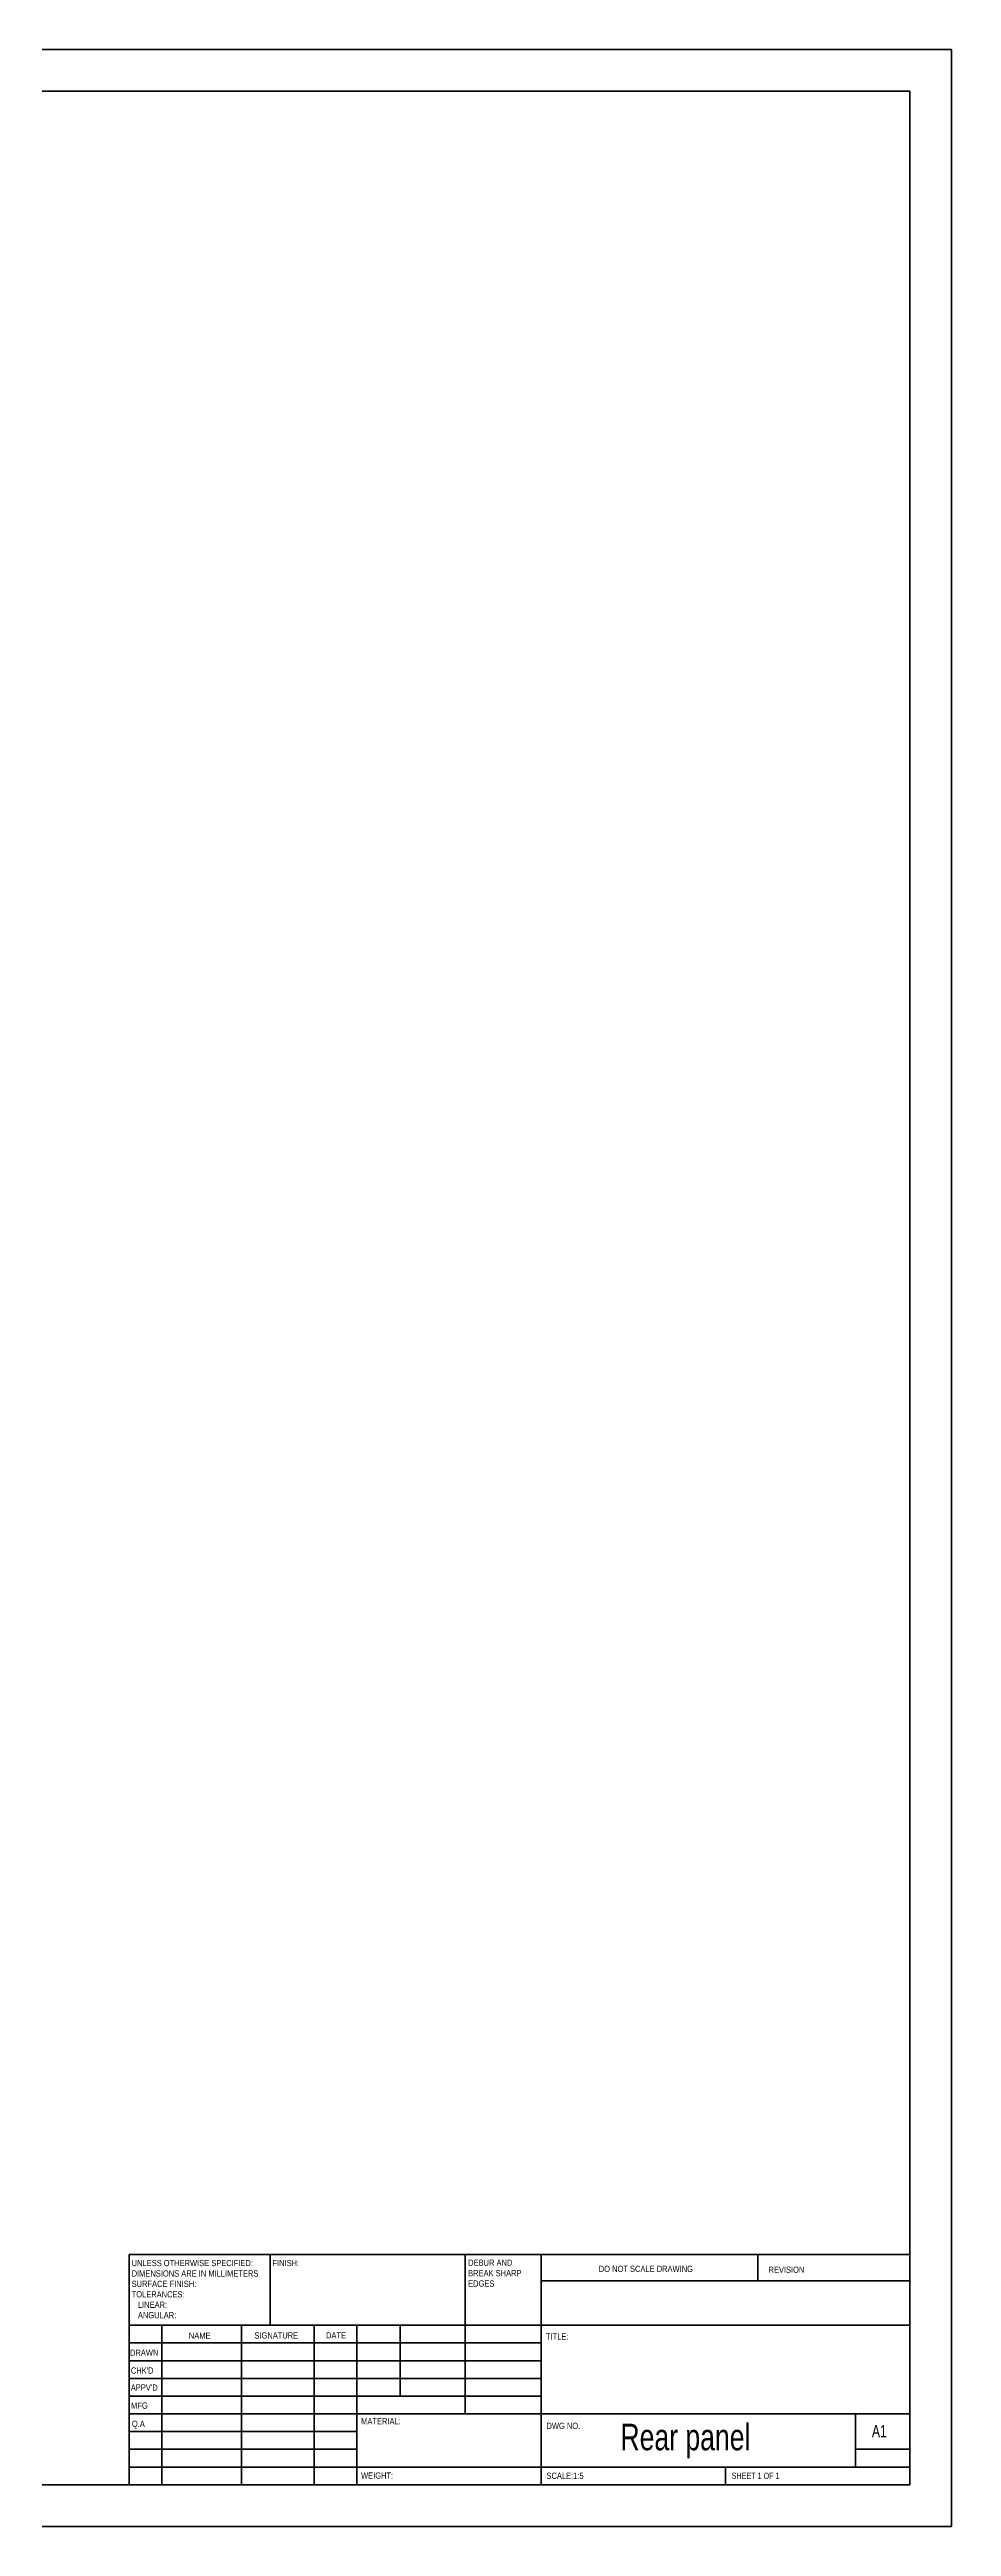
# Model space of a CAD drawing. Header units: millimetres. Extents: x 0 to 6132, y 1 to 2971.
# Drawn here: x 3124 to 4205, y 1 to 2971 of the extents above; entities that cross this region are included whole.
import ezdxf

# ---------------------------------------------------------------- set-up
doc = ezdxf.new("R2010")
doc.units = ezdxf.units.MM
doc.header["$LTSCALE"] = 5
doc.styles.add('SLDTEXTSTYLE0', font='TXT', dxfattribs={"width": 0.75})
doc.styles.add('SLDTEXTSTYLE1', font='TXT', dxfattribs={"width": 0.6875})

# ---------------------------------------------------------------- blocks, each defined once
blk = doc.blocks.new('SW_NOTE_0')
at = {"color": 0, "linetype": 'Continuous', "lineweight": 0, "ltscale": 5, "char_height": 7.5, "attachment_point": 1, "style": 'SLDTEXTSTYLE0'}
for s, insert in [('DEBUR AND ', (0, 9.7)), ('BREAK SHARP ', (0, -2.8)), ('EDGES', (0, -15.3))]:
    blk.add_mtext(s, dxfattribs=dict(at, insert=insert))
blk = doc.blocks.new('SW_NOTE_1')
at = {"color": 0, "linetype": 'Continuous', "lineweight": 0, "ltscale": 5, "char_height": 7.5, "attachment_point": 1, "style": 'SLDTEXTSTYLE0'}
for s, insert in [('UNLESS OTHERWISE SPECIFIED:', (0, 9.7)), ('TOLERANCES:', (0, -27.8)), ('SURFACE FINISH:', (0, -15.3)), ('DIMENSIONS ARE IN MILLIMETERS', (0, -2.8)), ('   ANGULAR:', (0, -52.8)), ('   LINEAR:', (0, -40.3))]:
    blk.add_mtext(s, dxfattribs=dict(at, insert=insert))

msp = doc.modelspace()

# ---------------------------------------------------------------- linework, layer by layer
at = {"color": 7, "linetype": 'Continuous', "lineweight": 40, "ltscale": 5}
for p, q in [((0.4, 2971.1), (4205.4, 2971.1)), ((4205.4, 1.1), (4205.4, 2971.1)), ((125.4, 2921.1), (4155.4, 2921.1)), ((4155.4, 51.1), (4155.4, 2921.1)), ((3219.4, 327.3), (4155.4, 327.3)), ((3219.4, 327.3), (3219.4, 51.1)), ((3388.4, 242.3), (3388.4, 327.3)), ((3622.4, 327.3), (3622.4, 136.1)), ((3713.4, 327.3), (3713.4, 51.1)), ((3973.4, 295.4), (3973.4, 327.3)), ((4155.4, 327.3), (4155.4, 51.1)), ((4155.4, 295.4), (3713.4, 295.4)), ((4155.4, 242.3), (3219.4, 242.3)), ((3258.4, 242.3), (3258.4, 51.1)), ((3354.3, 242.3), (3354.3, 51.1)), ((3441.4, 242.3), (3441.4, 51.1)), ((3492.4, 51.1), (3492.4, 242.3)), ((3544.4, 157.3), (3544.4, 242.3)), ((3713.4, 221.1), (3219.4, 221.1)), ((3713.4, 199.8), (3219.4, 199.8)), ((3713.4, 178.6), (3219.4, 178.6)), ((3713.4, 157.3), (3219.4, 157.3)), ((3492.4, 136.1), (3219.4, 136.1)), ((3492.4, 136.1), (4155.4, 136.1)), ((4090.4, 72.3), (4090.4, 136.1)), ((3492.4, 114.8), (3219.4, 114.8)), ((3492.4, 93.6), (3219.4, 93.6)), ((4155.4, 93.6), (4090.4, 93.6)), ((3219.4, 72.3), (4155.4, 72.3)), ((3934.4, 51.1), (3934.4, 72.3)), ((125.4, 51.1), (4155.4, 51.1)), ((0.4, 1.1), (4205.4, 1.1))]:
    msp.add_line(p, q, dxfattribs=at)

# ---------------------------------------------------------------- block references
at = {"color": 7, "linetype": 'Continuous', "lineweight": 0, "ltscale": 5}
for name, p in [('SW_NOTE_1', (3222.4, 311)), ('SW_NOTE_0', (3625.9, 311.4))]:
    msp.add_blockref(name, p, dxfattribs=at)

# ---------------------------------------------------------------- texts
at = {"color": 7, "linetype": 'Continuous', "lineweight": 0, "ltscale": 5, "attachment_point": 1}
for s, insert, char_height, style in [('FINISH:', (3391.3, 320.7), 7.5, 'SLDTEXTSTYLE0'), ('DO NOT SCALE DRAWING', (3782.5, 313.7), 7.5, 'SLDTEXTSTYLE0'), ('REVISION', (3986, 312.7), 7.5, 'SLDTEXTSTYLE0'), ('DRAWN', (3220.5, 213.2), 7.5, 'SLDTEXTSTYLE0'), ('NAME', (3291, 233.6), 7.5, 'SLDTEXTSTYLE0'), ('SIGNATURE', (3369.6, 233.9), 7.5, 'SLDTEXTSTYLE0'), ('DATE', (3455.5, 234), 7.5, 'SLDTEXTSTYLE0'), ('TITLE:', (3719.2, 232.5), 7.5, 'SLDTEXTSTYLE0'), ("CHK'D", (3221.4, 191.8), 7.5, 'SLDTEXTSTYLE0'), ("APPV'D", (3221.4, 171.4), 7.5, 'SLDTEXTSTYLE0'), ('MFG', (3221.7, 149.7), 7.5, 'SLDTEXTSTYLE0'), ('Q.A', (3222.7, 127.8), 7.5, 'SLDTEXTSTYLE0'), ('MATERIAL:', (3497.6, 131), 7.5, 'SLDTEXTSTYLE0'), ('DWG NO.', (3719.8, 125.4), 7.5, 'SLDTEXTSTYLE0'), ('Rear panel', (3808.5, 124.2), 31.75, 'SLDTEXTSTYLE0'), ('A1', (4110, 122.6), 14.55, 'SLDTEXTSTYLE0'), ('WEIGHT: ', (3497.5, 65.8), 7.49, 'SLDTEXTSTYLE0'), ('SCALE:1:5', (3719.8, 65.6), 7.5, 'SLDTEXTSTYLE0'), ('SHEET 1 OF 1', (3941.8, 65.6), 7.5, 'SLDTEXTSTYLE1')]:
    msp.add_mtext(s, dxfattribs=dict(at, insert=insert, char_height=char_height, style=style))

doc.saveas('drawing.dxf')
